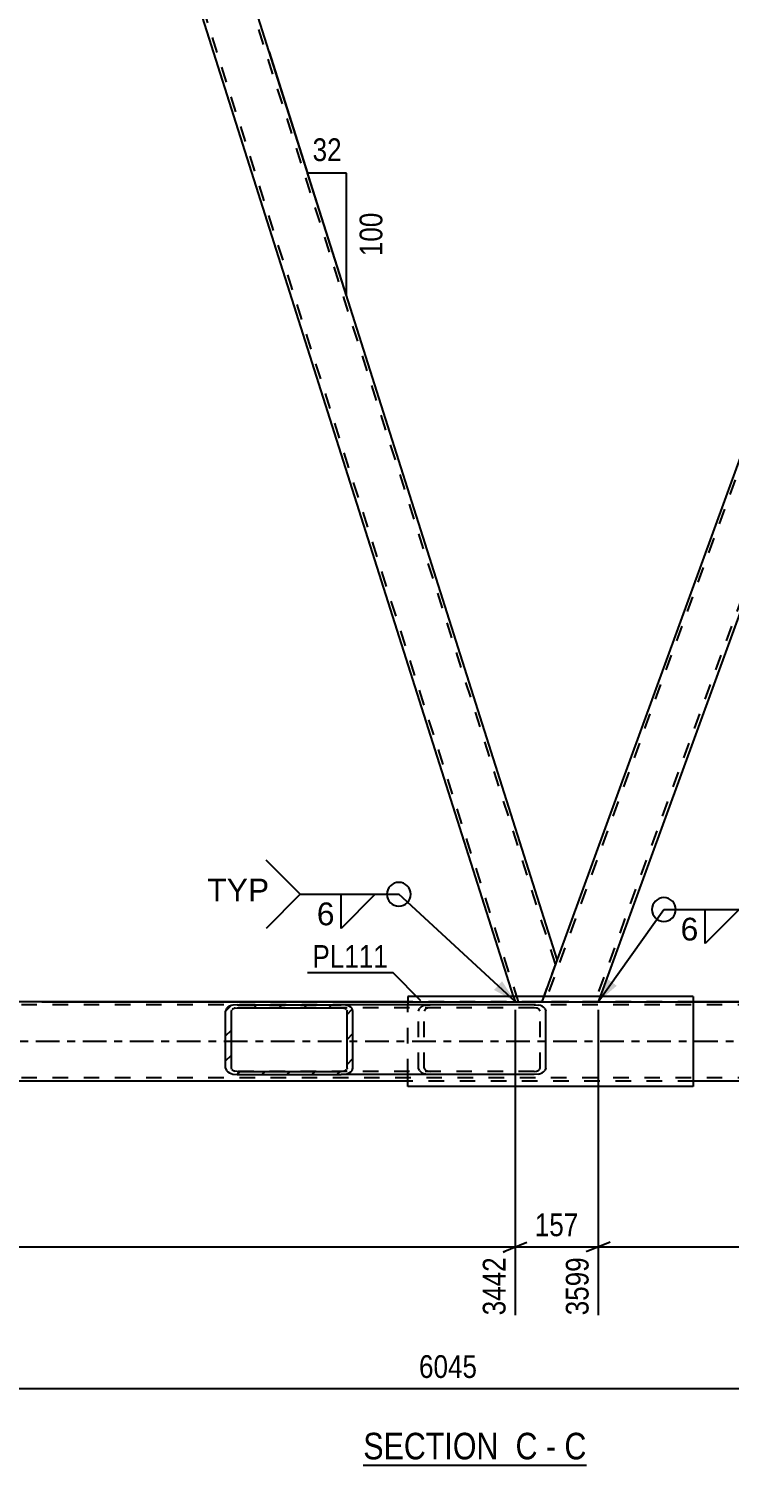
# Model space of a CAD drawing. Header units: millimetres. Extents: x -563 to 626, y -882 to -41.
# Drawn here: x -3.9 to 84.3, y -415.2 to -234.3 of the extents above; entities that cross this region are included whole.
import ezdxf

# ---------------------------------------------------------------- set-up
doc = ezdxf.new("R2010")
doc.units = ezdxf.units.MM
doc.linetypes.add('DXK_LINE_DOT2', pattern=[3.9198, 1.9599, -1.9599])
doc.linetypes.add('DXK_LINE_DOT3', pattern=[5.9187, 2.979, -0.9799, 0.9799, -0.9799])
doc.styles.add('Arial', font='ARIAL.TTF', dxfattribs={"height": 0.2})
doc.styles.add('Arial Narrow', font='ARIALN.TTF', dxfattribs={"height": 0.2})

# ---------------------------------------------------------------- blocks, each defined once
blk = doc.blocks.new('Unknown-761534688-23 - 1255')
at = {"color": 6, "linetype": 'Continuous'}
blk.add_line((38.24, -415.24), (66.31, -415.24), dxfattribs=at)
at = {"color": 0, "linetype": 'Continuous'}
for points in [[(56.35, -414.49), (56.35, -410.99), (38.24, -410.99), (38.24, -414.49)], [(60.17, -414.49), (60.17, -410.99), (57.4, -410.99), (57.4, -414.49)], [(62.5, -414.49), (62.5, -410.99), (61.22, -410.99), (61.22, -414.49)], [(66.31, -414.49), (66.31, -410.99), (63.55, -410.99), (63.55, -414.49)]]:
    blk.add_wipeout(points, dxfattribs=at)
at = {"color": 7, "linetype": 'Continuous', "style": 'Arial Narrow'}
for s, p in [('SECTION ', (38.24, -414.49)), ('C', (57.4, -414.49)), ('C', (63.55, -414.49)), ('-', (61.22, -414.49))]:
    blk.add_text(s, height=3.34, dxfattribs=at).set_placement(p)
blk = doc.blocks.new('Part-761534688-1276 - 1255')
at = {"color": 7, "linetype": 'DXK_LINE_DOT2'}
for p, q in [((133.31, -158.53), (61.12, -356.86)), ((139.55, -158.53), (67.36, -356.86)), ((62.64, -351.52), (60.69, -356.86)), ((68.03, -356.19), (67.79, -356.86)), ((67.79, -356.86), (60.69, -356.86)), ((60.69, -356.86), (60.76, -356.86))]:
    blk.add_line(p, q, dxfattribs=at)
at = {"color": 2, "linetype": 'Continuous'}
for p, q in [((132.64, -159.19), (62.64, -351.52)), ((139.73, -159.19), (68.03, -356.19))]:
    blk.add_line(p, q, dxfattribs=at)
blk = doc.blocks.new('Part-761534688-1505 - 1255')
at = {"color": 7, "linetype": 'DXK_LINE_DOT2'}
for p, q in [((165.73, -357.26), (-110.3, -357.26)), ((79.77, -356.86), (43.86, -356.86)), ((165.73, -366.46), (-110.3, -366.46)), ((79.77, -366.86), (43.86, -366.86))]:
    blk.add_line(p, q, dxfattribs=at)
at = {"color": 2, "linetype": 'Continuous'}
for p, q in [((43.86, -356.86), (-62.12, -356.86)), ((159.06, -356.86), (79.77, -356.86)), ((43.86, -366.86), (-62.12, -366.86)), ((159.06, -366.86), (79.77, -366.86))]:
    blk.add_line(p, q, dxfattribs=at)
at = {"color": 7, "linetype": 'DXK_LINE_DOT3'}
blk.add_line((165.73, -361.86), (-110.3, -361.86), dxfattribs=at)
blk = doc.blocks.new('Part-761534688-1569 - 1255')
at = {"color": 7, "linetype": 'DXK_LINE_DOT2'}
for p, q in [((62.42, -352.13), (1.02, -158.53)), ((57.76, -356.86), (-3.63, -163.25)), ((57.13, -356.19), (57.34, -356.86)), ((60.94, -356.19), (60.69, -356.86)), ((60.69, -356.86), (57.34, -356.86)), ((57.34, -356.86), (57.4, -356.86))]:
    blk.add_line(p, q, dxfattribs=at)
at = {"color": 2, "linetype": 'Continuous'}
for p, q in [((62.64, -351.52), (1.65, -159.19)), ((57.13, -356.19), (-3.86, -163.87)), ((62.64, -351.52), (60.94, -356.19))]:
    blk.add_line(p, q, dxfattribs=at)
blk = doc.blocks.new('Part-761534688-1606 - 1255')
at = {"color": 2, "linetype": 'Continuous'}
for p, q in [((79.77, -356.19), (43.86, -356.19)), ((43.86, -356.19), (43.86, -357.23)), ((79.77, -356.19), (79.77, -367.53)), ((43.86, -367.53), (43.86, -366.03)), ((79.77, -367.53), (43.86, -367.53))]:
    blk.add_line(p, q, dxfattribs=at)
at = {"color": 7, "linetype": 'DXK_LINE_DOT2'}
blk.add_line((43.86, -366.03), (43.86, -357.23), dxfattribs=at)
blk = doc.blocks.new('Part-761534688-1638 - 1255')
at = {"linetype": 'Continuous'}
h = blk.add_hatch(dxfattribs=at)
h.set_pattern_fill('', scale=0.7, style=0, pattern_type=0)
h.set_pattern_definition([(45, (20.9163, -358.0261), (-1.57154, 1.57154), [])])
h.paths.add_polyline_path([(21.03, -357.72), (20.92, -358.03), (20.92, -365.23), (21.03, -365.53), (21.34, -365.79), (21.81, -365.97), (22.37, -366.03), (35.47, -366.03), (36.03, -365.97), (36.5, -365.79), (36.82, -365.53), (36.93, -365.23), (36.93, -358.03), (36.82, -357.72), (36.5, -357.46), (36.03, -357.29), (35.47, -357.23), (22.37, -357.23), (21.81, -357.29), (21.34, -357.46)])
h.paths.add_polyline_path([(22.09, -357.66), (22.37, -357.63), (35.47, -357.63), (35.75, -357.66), (35.99, -357.74), (36.15, -357.87), (36.2, -358.03), (36.2, -365.23), (36.15, -365.38), (35.99, -365.51), (35.75, -365.6), (35.47, -365.63), (22.37, -365.63), (22.09, -365.6), (21.86, -365.51), (21.7, -365.38), (21.64, -365.23), (21.64, -358.03), (21.7, -357.87), (21.86, -357.74)])
at = {"color": 2, "linetype": 'Continuous'}
for p, q in [((21.03, -357.72), (20.92, -358.03)), ((20.92, -365.23), (20.92, -358.03)), ((21.64, -358.03), (21.7, -357.87)), ((21.64, -365.23), (21.64, -358.03)), ((22.37, -357.23), (21.81, -357.29)), ((22.09, -357.66), (22.37, -357.63)), ((22.37, -357.23), (35.47, -357.23)), ((22.37, -357.63), (35.47, -357.63)), ((59.75, -357.23), (35.47, -357.23)), ((36.03, -357.29), (35.47, -357.23)), ((35.47, -357.63), (35.75, -357.66)), ((36.15, -357.87), (36.2, -358.03)), ((36.2, -365.23), (36.2, -358.03)), ((36.93, -358.03), (36.82, -357.72)), ((36.93, -365.23), (36.93, -358.03)), ((59.75, -357.23), (60.31, -357.29)), ((61.1, -357.72), (61.21, -358.03)), ((61.21, -365.23), (61.21, -358.03)), ((20.92, -365.23), (21.03, -365.53)), ((21.7, -365.38), (21.64, -365.23)), ((36.2, -365.23), (36.15, -365.38)), ((36.82, -365.53), (36.93, -365.23)), ((61.21, -365.23), (61.1, -365.53)), ((21.81, -365.97), (22.37, -366.03)), ((22.37, -365.63), (22.09, -365.6)), ((22.37, -365.63), (35.47, -365.63)), ((22.37, -366.03), (35.47, -366.03)), ((35.75, -365.6), (35.47, -365.63)), ((35.47, -366.03), (36.03, -365.97)), ((59.75, -366.03), (35.47, -366.03)), ((60.31, -365.97), (59.75, -366.03))]:
    blk.add_line(p, q, dxfattribs=at)
at = {"color": 7, "linetype": 'DXK_LINE_DOT2'}
for p, q in [((22.37, -357.23), (35.47, -357.23)), ((59.75, -357.63), (22.37, -357.63)), ((45.19, -358.03), (45.31, -357.72)), ((45.19, -365.23), (45.19, -358.03)), ((45.98, -357.87), (45.92, -358.03)), ((45.92, -365.23), (45.92, -358.03)), ((46.09, -357.29), (46.65, -357.23)), ((46.65, -357.63), (46.37, -357.66)), ((60.03, -357.66), (59.75, -357.63)), ((60.48, -358.03), (60.42, -357.87)), ((60.48, -365.23), (60.48, -358.03)), ((45.31, -365.53), (45.19, -365.23)), ((45.92, -365.23), (45.98, -365.38)), ((60.42, -365.38), (60.48, -365.23)), ((59.75, -365.63), (22.37, -365.63)), ((22.37, -366.03), (35.47, -366.03)), ((46.65, -366.03), (46.09, -365.97)), ((46.37, -365.6), (46.65, -365.63)), ((59.75, -365.63), (60.03, -365.6))]:
    blk.add_line(p, q, dxfattribs=at)
at = {"color": 2, "linetype": 'Continuous'}
for centre, radius, start, end in [((22.04, -358.63), 1.36, 99.5182, 138.0638), ((22.21, -358.33), 0.681, 99.5182, 138.0638), ((35.64, -358.33), 0.681, 41.9363, 80.4819), ((35.81, -358.63), 1.36, 41.9363, 80.4819), ((60.08, -358.63), 1.36, 41.9363, 80.4819), ((22.21, -364.92), 0.681, 221.9363, 260.4819), ((35.64, -364.92), 0.681, 279.5182, 318.0638), ((22.04, -364.62), 1.36, 221.9363, 260.4819), ((35.81, -364.62), 1.36, 279.5182, 318.0638), ((60.08, -364.62), 1.36, 279.5182, 318.0638)]:
    blk.add_arc(centre, radius, start, end, dxfattribs=at)
at = {"color": 7, "linetype": 'DXK_LINE_DOT2'}
for centre, radius, start, end in [((46.32, -358.63), 1.36, 99.5182, 138.0638), ((46.48, -358.33), 0.681, 99.5182, 138.0638), ((59.92, -358.33), 0.681, 41.9363, 80.4819), ((46.48, -364.92), 0.681, 221.9363, 260.4819), ((59.92, -364.92), 0.681, 279.5182, 318.0638), ((46.32, -364.62), 1.36, 221.9363, 260.4819)]:
    blk.add_arc(centre, radius, start, end, dxfattribs=at)
blk = doc.blocks.new('StraightDimension-761534688-2247 - 1255')
at = {"color": 7, "linetype": 'Continuous'}
blk.add_line((-2.2, -356.86), (141.39, -356.86), dxfattribs=at)
blk = doc.blocks.new('StraightDimension-761534688-24296 - 1255')
at = {"color": 7, "linetype": 'Continuous'}
for p, q in [((-81.19, -357.86), (-81.19, -396.35)), ((57.34, -357.86), (57.34, -396.35)), ((-79.69, -387.14), (-82.69, -388.34)), ((55.84, -388.34), (58.84, -387.14)), ((-81.19, -387.74), (57.34, -387.74))]:
    blk.add_line(p, q, dxfattribs=at)
at = {"color": 0}
blk.add_wipeout([(-7.67, -386.99), (-7.67, -382.79), (-16.18, -382.79), (-16.18, -386.99)], dxfattribs=at)
at = {"color": 0, "linetype": 'Continuous'}
blk.add_wipeout([(56.74, -388.44), (52.54, -388.44), (52.54, -396.95), (56.74, -396.95)], dxfattribs=at)
at = {"color": 3, "style": 'Arial Narrow'}
blk.add_text('2078', height=2.863, dxfattribs=at).set_placement((-15.58, -386.39))
at = {"color": 3, "linetype": 'Continuous', "style": 'Arial Narrow'}
blk.add_text('3442', height=2.863, rotation=90.0002, dxfattribs=at).set_placement((56.14, -396.35))
blk = doc.blocks.new('StraightDimension-761534688-2236 - 1255')
at = {"color": 7, "linetype": 'Continuous'}
blk.add_line((-131.74, -405.59), (229.56, -405.59), dxfattribs=at)
at = {"color": 0}
blk.add_wipeout([(53.17, -404.84), (53.17, -400.64), (44.65, -400.64), (44.65, -404.84)], dxfattribs=at)
at = {"color": 3, "style": 'Arial Narrow'}
blk.add_text('6045', height=2.863, dxfattribs=at).set_placement((45.25, -404.24))
blk = doc.blocks.new('StraightDimension-761534688-24294 - 1255')
at = {"color": 7, "linetype": 'Continuous'}
for p, q in [((67.79, -357.86), (67.79, -396.35)), ((165.73, -367.86), (165.73, -396.35)), ((69.29, -387.14), (66.29, -388.34)), ((164.23, -388.34), (167.23, -387.14)), ((67.79, -387.74), (165.73, -387.74))]:
    blk.add_line(p, q, dxfattribs=at)
at = {"color": 0}
blk.add_wipeout([(121.02, -386.99), (121.02, -382.79), (112.5, -382.79), (112.5, -386.99)], dxfattribs=at)
at = {"color": 0, "linetype": 'Continuous'}
blk.add_wipeout([(165.13, -388.44), (160.93, -388.44), (160.93, -396.95), (165.13, -396.95)], dxfattribs=at)
at = {"color": 3, "style": 'Arial Narrow'}
blk.add_text('1469', height=2.863, dxfattribs=at).set_placement((113.1, -386.39))
at = {"color": 3, "linetype": 'Continuous', "style": 'Arial Narrow'}
blk.add_text('5068', height=2.863, rotation=90.0002, dxfattribs=at).set_placement((164.53, -396.35))
blk = doc.blocks.new('AngleDimension-761534688-23878 - 1255')
at = {"color": 7, "linetype": 'Continuous'}
for p, q in [((26.4, -237.23), (31.24, -252.49)), ((36.14, -252.49), (31.24, -252.49)), ((36.14, -267.94), (31.24, -252.49)), ((36.14, -267.94), (36.14, -252.49))]:
    blk.add_line(p, q, dxfattribs=at)
at = {"color": 0}
for points in [[(36.12, -251.59), (36.12, -247.39), (31.26, -247.39), (31.26, -251.59)], [(41.24, -256.87), (37.04, -256.87), (37.04, -263.56), (41.24, -263.56)]]:
    blk.add_wipeout(points, dxfattribs=at)
at = {"color": 3, "style": 'Arial Narrow'}
blk.add_text('32', height=2.863, dxfattribs=at).set_placement((31.86, -250.99))
blk.add_text('100', height=2.863, rotation=90.0002, dxfattribs=at).set_placement((40.64, -262.96))
blk = doc.blocks.new('StraightDimension-761534688-24295 - 1255')
at = {"color": 7, "linetype": 'Continuous'}
for p, q in [((57.34, -357.86), (57.34, -396.35)), ((67.79, -357.86), (67.79, -396.35)), ((55.84, -388.34), (58.84, -387.14)), ((69.29, -387.14), (66.29, -388.34)), ((57.34, -387.74), (67.79, -387.74))]:
    blk.add_line(p, q, dxfattribs=at)
at = {"color": 0}
blk.add_wipeout([(65.91, -386.99), (65.91, -382.79), (59.22, -382.79), (59.22, -386.99)], dxfattribs=at)
at = {"color": 0, "linetype": 'Continuous'}
blk.add_wipeout([(67.19, -388.44), (62.99, -388.44), (62.99, -396.95), (67.19, -396.95)], dxfattribs=at)
at = {"color": 3, "style": 'Arial Narrow'}
blk.add_text('157', height=2.863, dxfattribs=at).set_placement((59.82, -386.39))
at = {"color": 3, "linetype": 'Continuous', "style": 'Arial Narrow'}
blk.add_text('3599', height=2.863, rotation=90.0002, dxfattribs=at).set_placement((66.59, -396.35))
blk = doc.blocks.new('Mark-761534688-1602 - 1255')
at = {"color": 0}
blk.add_wipeout([(41.35, -352.59), (41.35, -349.59), (31.84, -349.59), (31.84, -352.59)], dxfattribs=at)
blk.add_wipeout([(41.35, -352.59), (41.35, -349.59), (31.84, -349.59), (31.84, -352.59)], dxfattribs=at)
at = {"color": 30, "linetype": 'Continuous'}
for p in [(31.24, -353.19), (45.48, -356.73)]:
    blk.add_line(p, (41.95, -353.19), dxfattribs=at)
at = {"color": 3, "style": 'Arial Narrow'}
blk.add_text('PL111', height=2.863, dxfattribs=at).set_placement((31.84, -352.59))
blk = doc.blocks.new('WeldMark-761534688-24093 - 1255')
at = {"linetype": 'Continuous'}
blk.add_hatch(color=30, dxfattribs=at).paths.add_polyline_path([(55.7, -354.28), (57.4, -356.86), (54.69, -355.38)])
at = {"color": 3, "linetype": 'Continuous'}
for q in [(26, -339.05), (26, -347.62)]:
    blk.add_line((30.29, -343.33), q, dxfattribs=at)
at = {"color": 30, "linetype": 'Continuous'}
blk.add_line((57.4, -356.86), (42.71, -343.33), dxfattribs=at)
at = {"color": 3, "linetype": 'Continuous'}
for start, end in [(90, 270), (270, 90)]:
    blk.add_arc((42.71, -343.33), 1.5, start, end, dxfattribs=at)
at = {"color": 0}
blk.add_wipeout([(34.81, -347.43), (34.81, -344.03), (32.19, -344.03), (32.19, -347.43)], dxfattribs=at)
at = {"color": 30, "linetype": 'Continuous'}
blk.add_line((30.29, -343.33), (42.71, -343.33), dxfattribs=at)
at = {"color": 3, "linetype": 'Continuous'}
for p, q in [((35.47, -343.33), (39.75, -343.33)), ((39.75, -343.33), (35.47, -347.62)), ((35.47, -347.62), (35.47, -343.33))]:
    blk.add_line(p, q, dxfattribs=at)
at = {"color": 3, "style": 'Arial'}
blk.add_text('6', height=2.87, dxfattribs=at).set_placement((32.39, -347.23))
at = {"color": 0, "linetype": 'Continuous'}
blk.add_wipeout([(26.39, -344.23), (26.39, -341.23), (18.61, -341.23), (18.61, -344.23)], dxfattribs=at)
blk.add_wipeout([(26.39, -344.23), (26.39, -341.23), (18.61, -341.23), (18.61, -344.23)], dxfattribs=at)
at = {"color": 3, "linetype": 'Continuous', "style": 'Arial'}
blk.add_text('TYP', height=2.865, dxfattribs=at).set_placement((18.61, -344.23))
blk = doc.blocks.new('WeldMark-761534688-24116 - 1255')
at = {"linetype": 'Continuous'}
blk.add_hatch(color=30, dxfattribs=at).paths.add_polyline_path([(70.14, -354.85), (67.79, -356.86), (68.92, -353.98)])
at = {"color": 3, "linetype": 'Continuous'}
for q in [(90.68, -340.97), (90.68, -349.54)]:
    blk.add_line((86.4, -345.25), q, dxfattribs=at)
at = {"color": 30, "linetype": 'Continuous'}
blk.add_line((67.79, -356.86), (76.07, -345.25), dxfattribs=at)
at = {"color": 3, "linetype": 'Continuous'}
blk.add_arc((76.07, -345.25), 1.5, 90, 270, dxfattribs=at)
at = {"color": 0}
blk.add_wipeout([(80.6, -349.35), (80.6, -345.95), (77.97, -345.95), (77.97, -349.35)], dxfattribs=at)
at = {"color": 30, "linetype": 'Continuous'}
blk.add_line((76.07, -345.25), (86.4, -345.25), dxfattribs=at)
at = {"color": 3, "linetype": 'Continuous'}
for p, q in [((81.25, -345.25), (85.54, -345.25)), ((85.54, -345.25), (81.25, -349.54)), ((81.25, -349.54), (81.25, -345.25))]:
    blk.add_line(p, q, dxfattribs=at)
blk.add_arc((76.07, -345.25), 1.5, 270, 90, dxfattribs=at)
at = {"color": 3, "style": 'Arial'}
blk.add_text('6', height=2.87, dxfattribs=at).set_placement((78.17, -349.15))
at = {"color": 0, "linetype": 'Continuous'}
blk.add_wipeout([(97.77, -346.15), (97.77, -343.15), (90, -343.15), (90, -346.15)], dxfattribs=at)
blk.add_wipeout([(97.77, -346.15), (97.77, -343.15), (90, -343.15), (90, -346.15)], dxfattribs=at)
at = {"color": 3, "linetype": 'Continuous', "style": 'Arial'}
blk.add_text('TYP', height=2.865, dxfattribs=at).set_placement((90, -346.15))

msp = doc.modelspace()

# ---------------------------------------------------------------- block references
for name in ['Part-761534688-1569 - 1255', 'Part-761534688-1276 - 1255', 'Part-761534688-1606 - 1255', 'Part-761534688-1505 - 1255', 'Part-761534688-1638 - 1255', 'Unknown-761534688-23 - 1255']:
    msp.add_blockref(name, (0, 0))

# ---------------------------------------------------------------- next in the draw order: block references
msp.add_blockref('StraightDimension-761534688-2247 - 1255', (0, 0))

# ---------------------------------------------------------------- next in the draw order: block references
msp.add_blockref('StraightDimension-761534688-24296 - 1255', (0, 0))

# ---------------------------------------------------------------- next in the draw order: block references
msp.add_blockref('StraightDimension-761534688-2236 - 1255', (0, 0))

# ---------------------------------------------------------------- next in the draw order: block references
for name in ['AngleDimension-761534688-23878 - 1255', 'WeldMark-761534688-24116 - 1255', 'Mark-761534688-1602 - 1255', 'StraightDimension-761534688-24294 - 1255']:
    msp.add_blockref(name, (0, 0))

# ---------------------------------------------------------------- next in the draw order: block references
for name in ['WeldMark-761534688-24093 - 1255', 'StraightDimension-761534688-24295 - 1255']:
    msp.add_blockref(name, (0, 0))

doc.saveas('drawing.dxf')
